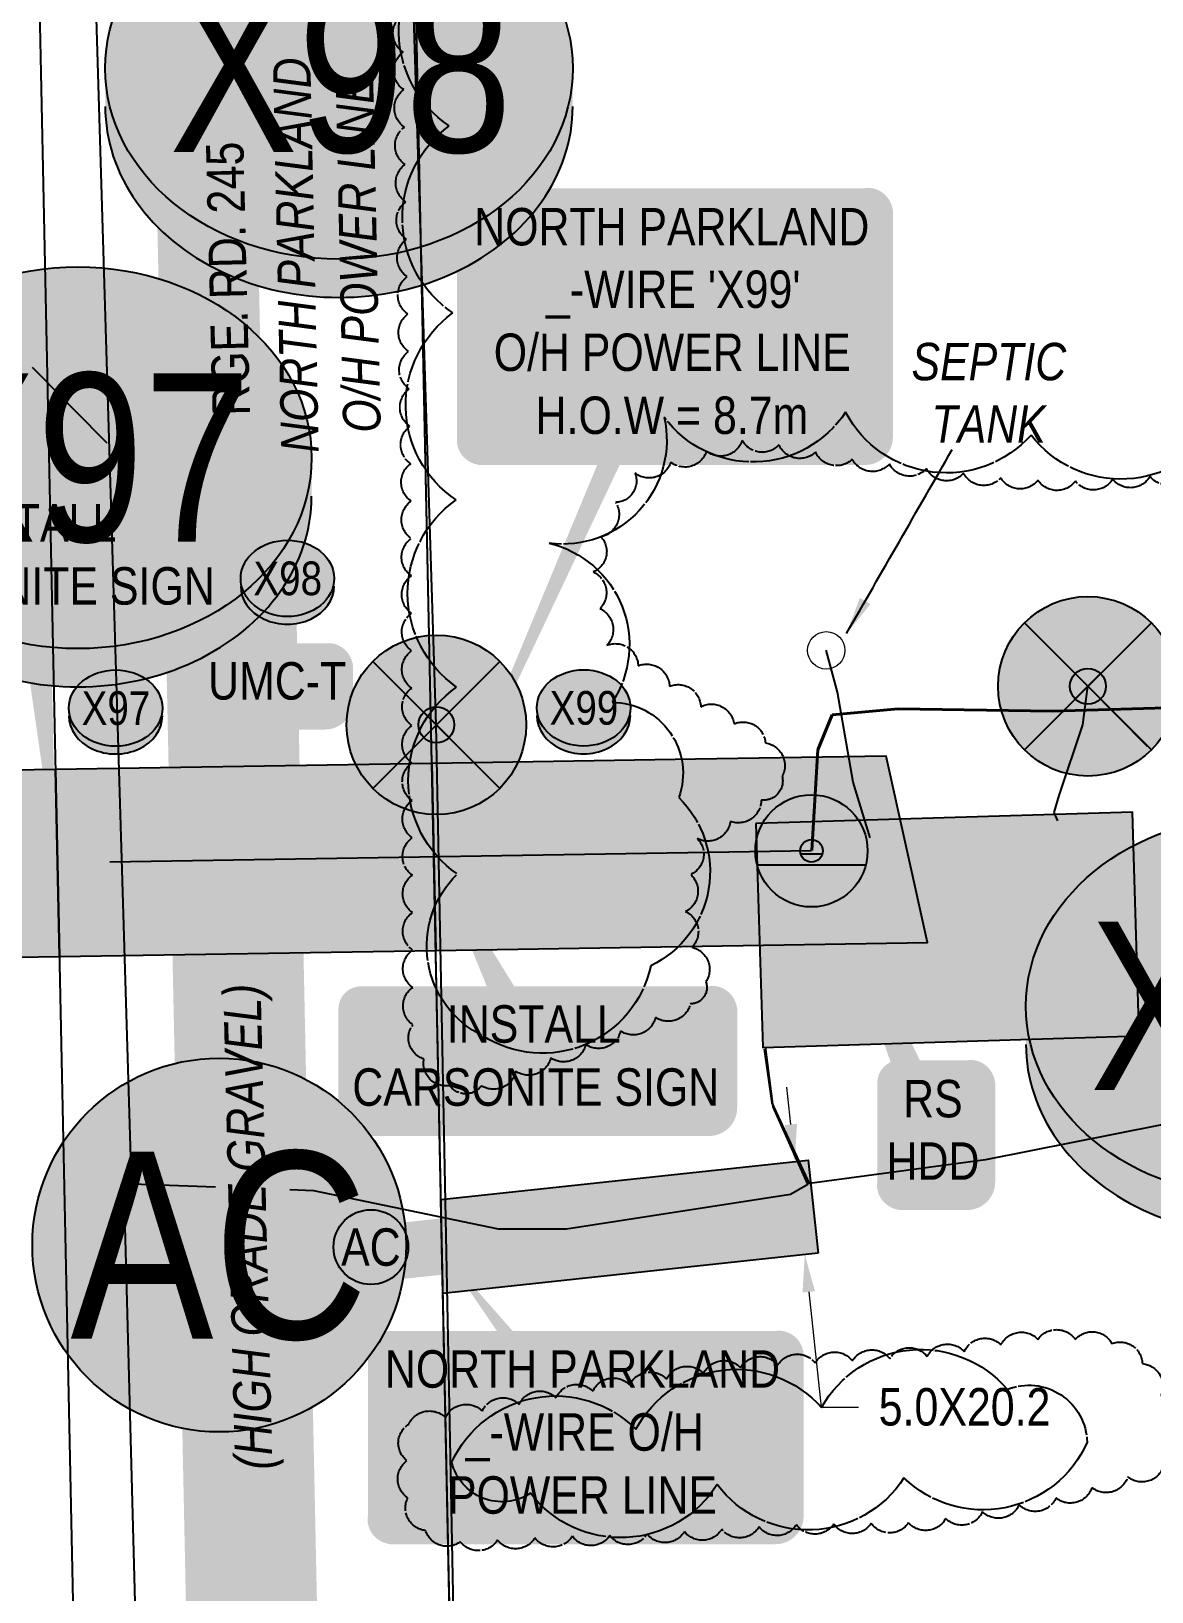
# Model space of a CAD drawing. Extents: x 88833 to 97610, y 5963373 to 5974710.
# Drawn here: x 95633.2 to 95693, y 5964612.2 to 5964695.6 of the extents above; entities that cross this region are included whole.
import ezdxf
from ezdxf.enums import TextEntityAlignment as Align

# ---------------------------------------------------------------- set-up
doc = ezdxf.new("R2010")
doc.units = 0
doc.header["$LTSCALE"] = 5
doc.header["$PDSIZE"] = 5
for name, pattern in [('0', [1, 1, 0]), ('COOP2', [10, 5, -1, 0, -1, 0, -1, 0, -1, 0, -1]), ('DASHDOT', [25.4, 12.7, -6.35, 0, -6.35]), ('POWERLINE5', [7.8, 2.4, -0.6, 0.6, -0.6, 0.6, -0.6, 2.4])]:
    doc.linetypes.add(name, pattern=pattern)
doc.layers.get('Defpoints').update_dxf_attribs({"color": 9})
for name, color, linetype, lineweight in [('AS-GENERAL', 48, 'Continuous', 18), ('AS-RECON EXISTING', 151, 'DASHDOT', 40), ('P-APEX RECON-TWS-T-1000', 104, 'Continuous', 9), ('T-TEXT-1000', 48, 'Continuous', 18)]:
    doc.layers.add(name, color=color, linetype=linetype, lineweight=lineweight)
for name, color, linetype in [('AS-POWER', 104, 'foc-POWER'), ('AS-POWER-EXISTING', 72, 'POWERLINE5'), ('AS-POWER-EXISTING-PP', 72, 'Continuous'), ('AS-POWER-EXISTING-PP-1000', 72, 'Continuous'), ('AS-POWER-T-1000', 104, 'Continuous'), ('AS-RESIDENCE', 14, 'Continuous'), ('AS-ROADS', 254, 'Continuous'), ('AS-SYMBOL', 7, 'Continuous'), ('AS-SYMBOL-1000', 7, 'Continuous'), ('AS-TELEPHONE', 224, 'foc-TEL'), ('AS-TELEPHONE-T', 224, 'Continuous'), ('CG-NOTES', 7, 'Continuous'), ('CG-NOTES-1000', 7, 'Continuous'), ('L-ROAD-T-1000', 7, 'Continuous'), ('L-SEC', 7, 'Continuous'), ('L-TITLEDB', 4, 'Continuous'), ('P-APEX RECON PAY ITEMS-1000', 240, 'Continuous'), ('P-APEX RECON-10m BUFFER', 51, 'COOP2'), ('P-APEX RECON-URBAN', 30, 'COOP2'), ('P-APEX RECON-WORK AREA', 104, 'Continuous'), ('P-CROSSINGS', 250, 'Continuous'), ('P-CROSSINGS-1000', 250, 'Continuous'), ('T-BUSH', 110, '0'), ('T-BUSH-1000', 110, '0')]:
    doc.layers.add(name, color=color, linetype=linetype)
doc.layers.add('AS-STRUCTURE-H', color=7, linetype='Continuous', true_color=0xa8a8a8)
doc.layers.add('P-APEX RECON-TO BE DRILLED-H', color=7, linetype='Continuous', true_color=0xffafe1)
doc.styles.add('1.8', font='ARIALN.TTF', dxfattribs={"height": 2})
doc.styles.add('100L', font='ARIALN.TTF', dxfattribs={"height": 10})
doc.styles.add('175L', font='ARIALN.TTF', dxfattribs={"height": 2})
doc.styles.add('80', font='ARIALN.TTF', dxfattribs={"height": 10})
doc.styles.add('80L', font='ARIALN.TTF', dxfattribs={"height": 10})
doc.styles.add('80LS', font='ARIALNI.TTF', dxfattribs={"height": 10})
doc.styles.add('Crossing', font='ARIALN.TTF', dxfattribs={"height": 10})
doc.styles.add('foc-LtypeFont', font='ARIALN.TTF', dxfattribs={"height": 7.35})
doc.linetypes.add('foc-POWER', pattern='A,6,-1,["P",foc-LtypeFont,S=0.2,R=0,X=-0.625,Y=-0.75],-1.24,4', length=12.24)
doc.linetypes.add('foc-TEL', pattern='A,2,-1,["T",foc-LtypeFont,S=0.2,R=0,X=-0.425,Y=-0.75],-1.24,8', length=12.24)
doc.dimstyles.new('Compass 1 000', dxfattribs={"dimtxt": 1.8, "dimasz": 2, "dimexe": 0.2, "dimexo": 0.0625, "dimgap": 0.5, "dimtad": 0, "dimtih": 1, "dimtoh": 1, "dimzin": 0, "dimdsep": 46, "dimtxsty": '1.8', "dimcen": 0.1, "dimse1": 1, "dimse2": 1, "dimclrd": 256, "dimclrt": 256, "dimaunit": 1, "dimadec": 4, "dimazin": 0, "dimtfac": 0.06, "dimtofl": 0, "dimtmove": 0, "dimatfit": 0, "dimfxl": 0.2, "dimtolj": 1, "dimtzin": 0, "dimlwd": -1, "dimarcsym": 0})

# ---------------------------------------------------------------- blocks, each defined once
blk = doc.blocks.new('Access_Point')
h = blk.add_hatch(color=255)
h.dxf.hatch_style = 1
edge = h.paths.add_edge_path()
edge.add_arc((0, 0), 9.992, 0, 360)
at = {"color": 170}
blk.add_circle((0, 0), 9.992, dxfattribs=at)
at = {"color": 170, "style": '175L'}
blk.add_text('AC', height=10, dxfattribs=at).set_placement((0, 0), align=Align.MIDDLE_CENTER)
blk = doc.blocks.new('*U922')
at = {"true_color": 0xffffa8}
h = blk.add_hatch(color=51, dxfattribs=at)
edge = h.paths.add_edge_path()
edge.add_line((-46.5, -20), (46.5, -20))
edge.add_arc((46.5, -14), 6, 270, 360)
edge.add_line((52.5, -14), (52.5, 12.5))
edge.add_arc((46.5, 12.5), 6, 0, 90)
edge.add_line((46.5, 18.5), (-46.5, 18.5))
edge.add_arc((-46.5, 12.5), 6, 90, 180)
edge.add_line((-52.5, 12.5), (-52.5, -14))
edge.add_arc((-46.5, -14), 6, 180, 270)
at = {"color": 240, "flags": 128}
blk.add_lwpolyline([(-46.5, -20, 3, 3, 0), (46.5, -20, 3, 3, 0.414214), (52.5, -14, 3, 3, 0), (52.5, 12.5, 3, 0, 0.414214), (46.5, 18.5, 0, 0, 0), (-46.5, 18.5, 0, 0, 0.414214), (-52.5, 12.5, 0, 0, 0), (-52.5, -14, 0, 3, 0.414214)], format="xyseb", close=True, dxfattribs=at)
for points in [[(-1, -11.44, 0, 10, 0), (0, 0, 5, 5, 0)], [(6.75, -82.44, 0, 10, 0), (0, 0, 5, 5, 0)]]:
    blk.add_lwpolyline(points, format="xyseb", dxfattribs=at)
at = {"color": 4, "style": '80'}
blk.add_attdef('OTHER_001', (-14.7, -5), '', height=10, dxfattribs=at)
blk = doc.blocks.new('*U923')
at = {"true_color": 0xffffa8}
h = blk.add_hatch(color=51, dxfattribs=at)
edge = h.paths.add_edge_path()
edge.add_line((-16.5, -11.5), (16.5, -11.5))
edge.add_arc((16.5, -5.5), 6, 270, 360)
edge.add_line((22.5, -5.5), (22.5, 4))
edge.add_arc((16.5, 4), 6, 0, 90)
edge.add_line((16.5, 10), (-16.5, 10))
edge.add_arc((-16.5, 4), 6, 90, 180)
edge.add_line((-22.5, 4), (-22.5, -5.5))
edge.add_arc((-16.5, -5.5), 6, 180, 270)
at = {"color": 240, "flags": 128}
blk.add_lwpolyline([(-16.5, -11.5, 3, 3, 0), (16.5, -11.5, 3, 3, 0.414214), (22.5, -5.5, 3, 3, 0), (22.5, 4, 3, 0, 0.414214), (16.5, 10, 0, 0, 0), (-16.5, 10, 0, 0, 0.414214), (-22.5, 4, 0, 0, 0), (-22.5, -5.5, 0, 3, 0.414214)], format="xyseb", close=True, dxfattribs=at)
for points in [[(-37.84, -48.25, 0, 10, 0), (0, 0, 5, 5, 0)], [(-1, -11.44, 0, 10, 0), (0, 0, 5, 5, 0)]]:
    blk.add_lwpolyline(points, format="xyseb", dxfattribs=at)
at = {"color": 4, "style": '80'}
blk.add_attdef('OTHER_001', (-14.7, -5), '', height=10, dxfattribs=at)
blk = doc.blocks.new('*U924')
h = blk.add_hatch(color=255)
edge = h.paths.add_edge_path()
edge.add_line((-51.5, -37), (51.5, -37))
edge.add_arc((51.5, -31), 6, 270, 360)
edge.add_line((57.5, -31), (57.5, 29.5))
edge.add_arc((51.5, 29.5), 6, 0, 90)
edge.add_line((51.5, 35.5), (-51.5, 35.5))
edge.add_arc((-51.5, 29.5), 6, 90, 180)
edge.add_line((-57.5, 29.5), (-57.5, -31))
edge.add_arc((-51.5, -31), 6, 180, 270)
at = {"color": 104, "flags": 128}
blk.add_lwpolyline([(-51.5, -37, 3, 3, 0), (51.5, -37, 3, 3, 0.414214), (57.5, -31, 3, 3, 0), (57.5, 29.5, 3, 0, 0.414214), (51.5, 35.5, 0, 0, 0), (-51.5, 35.5, 0, 0, 0.414214), (-57.5, 29.5, 0, 0, 0), (-57.5, -31, 0, 3, 0.414214)], format="xyseb", close=True, dxfattribs=at)
blk.add_lwpolyline([(-63.61, -143.24, 0, 7.5, 0), (0, 0, 0, 0, 0)], format="xyseb", dxfattribs=at)
at = {"color": 104, "style": '80'}
blk.add_attdef('ENTER_TEXT_001', (-26.85, -4.92), '', height=10, dxfattribs=at)
blk = doc.blocks.new('POWERPOLE')
h = blk.add_hatch(color=255)
edge = h.paths.add_edge_path()
edge.add_arc((0, 0), 0.96, 0, 360)
at = {"linetype": 'Continuous'}
for p, q in [((0.679, -0.679), (-0.679, 0.679)), ((-0.679, -0.679), (0.679, 0.679))]:
    blk.add_line(p, q, dxfattribs=at)
blk.add_circle((0, 0), 0.96, dxfattribs=at)
blk = doc.blocks.new('*D925')
at = {"layer": 'Defpoints', "color": 0, "transparency": 16777216}
for p in [(95664.946, 5964634.23), (95674.503, 5964630.23), (95665.478, 5964629.263)]:
    blk.add_point(p, dxfattribs=at)
at = {"layer": 'P-APEX RECON-TWS-T-1000', "transparency": 16777216}
for p, q in [((95673.758, 5964637.186), (95673.544, 5964639.175)), ((95674.716, 5964628.241), (95675.376, 5964622.087)), ((95675.376, 5964622.087), (95677.376, 5964622.087))]:
    blk.add_line(p, q, dxfattribs=at)
for points in [[(95674.089, 5964637.222), (95673.426, 5964637.151), (95673.971, 5964635.198)], [(95675.048, 5964628.277), (95674.385, 5964628.206), (95674.503, 5964630.23)]]:
    blk.add_solid(points, dxfattribs=at)
at = {"layer": 'P-APEX RECON-TWS-T-1000', "transparency": 16777216, "insert": (95682.721, 5964622.087), "char_height": 2, "attachment_point": 5, "style": '1.8'}
blk.add_mtext('\\A1; 5.0X20.2', dxfattribs=at)
blk = doc.blocks.new('RISER')
h = blk.add_hatch(color=255)
h.dxf.hatch_style = 1
edge = h.paths.add_edge_path()
edge.add_arc((0, 0), 0.7, 0, 360)
blk.add_hatch(color=13).paths.add_polyline_path([(0.581, -0.15), (-0.581, -0.15, 0.774597)])
at = {"color": 13}
blk.add_line((-0.581, -0.15), (0.581, -0.15), dxfattribs=at)
blk.add_circle((0, 0), 0.6, dxfattribs=at)
blk = doc.blocks.new('*U926')
at = {"true_color": 0xffffa8}
h = blk.add_hatch(color=51, dxfattribs=at)
edge = h.paths.add_edge_path()
edge.add_line((-9, -20), (9, -20))
edge.add_arc((9, -14), 6, 270, 360)
edge.add_line((15, -14), (15, 12.5))
edge.add_arc((9, 12.5), 6, 0, 90)
edge.add_line((9, 18.5), (-9, 18.5))
edge.add_arc((-9, 12.5), 6, 90, 180)
edge.add_line((-15, 12.5), (-15, -14))
edge.add_arc((-9, -14), 6, 180, 270)
at = {"color": 240, "flags": 128}
for points in [[(-29.54, 70.62, 0, 10, 0), (0, 0, 5, 5, 0)], [(-1, -11.44, 0, 10, 0), (0, 0, 5, 5, 0)]]:
    blk.add_lwpolyline(points, format="xyseb", dxfattribs=at)
blk.add_lwpolyline([(-9, -20, 3, 3, 0), (9, -20, 3, 3, 0.414214), (15, -14, 3, 3, 0), (15, 12.5, 3, 0, 0.414214), (9, 18.5, 0, 0, 0), (-9, 18.5, 0, 0, 0.414214), (-15, 12.5, 0, 0, 0), (-15, -14, 0, 3, 0.414214)], format="xyseb", close=True, dxfattribs=at)
at = {"color": 4, "style": '80'}
blk.add_attdef('OTHER_001', (-14.7, -5), '', height=10, dxfattribs=at)
blk = doc.blocks.new('xing2')
h = blk.add_hatch(color=50)
h.dxf.hatch_style = 1
edge = h.paths.add_edge_path()
edge.add_ellipse((0, 0), major_axis=(-12.5, 0), ratio=0.816297, start_angle=0, end_angle=360)
h = blk.add_hatch(color=250)
h.dxf.hatch_style = 1
edge = h.paths.add_edge_path()
edge.add_ellipse((0, -2.047), major_axis=(-12.5, 0), ratio=0.816297, start_angle=0, end_angle=180)
edge.add_line((12.5, -2.047), (12.5, 0))
edge.add_ellipse((0, 0), major_axis=(-12.5, 0), ratio=0.816297, start_angle=0, end_angle=180, ccw=False)
edge.add_line((-12.5, 0), (-12.5, -2.047))
at = {"color": 250}
blk.add_ellipse((0, 0), major_axis=(-12.5, 0), ratio=0.816297, dxfattribs=at)
blk.add_ellipse((0, -2.047), major_axis=(-12.5, 0), ratio=0.816297, start_param=0, end_param=3.141593, dxfattribs=at)
at = {"color": 250, "style": 'Crossing'}
blk.add_attdef('CROSSING', text='', height=9, dxfattribs=at).set_placement((0.089, 0.02), align=Align.MIDDLE_CENTER)
at = {"color": 250, "style": 'Crossing', "flags": 1}
for tag, p in [('OWNER', (0.089, -12.492)), ('DESCRIPTION', (0.089, -25.77)), ('LOCATION', (0.089, -39.303)), ('DWG_REF', (0.089, -52.837))]:
    blk.add_attdef(tag, text='', height=9, dxfattribs=at).set_placement(p, align=Align.MIDDLE_CENTER)
blk = doc.blocks.new('*U1206')
h = blk.add_hatch(color=255)
edge = h.paths.add_edge_path()
edge.add_line((-51.5, -28.5), (51.5, -28.5))
edge.add_arc((51.5, -22.5), 6, 270, 360)
edge.add_line((57.5, -22.5), (57.5, 21))
edge.add_arc((51.5, 21), 6, 0, 90)
edge.add_line((51.5, 27), (-51.5, 27))
edge.add_arc((-51.5, 21), 6, 90, 180)
edge.add_line((-57.5, 21), (-57.5, -22.5))
edge.add_arc((-51.5, -22.5), 6, 180, 270)
at = {"color": 104, "flags": 128}
blk.add_lwpolyline([(-37.52, 48.27, 0, 7.5, 0), (0, 0, 0, 0, 0)], format="xyseb", dxfattribs=at)
blk.add_lwpolyline([(-51.5, -28.5, 3, 3, 0), (51.5, -28.5, 3, 3, 0.414214), (57.5, -22.5, 3, 3, 0), (57.5, 21, 3, 0, 0.414214), (51.5, 27, 0, 0, 0), (-51.5, 27, 0, 0, 0.414214), (-57.5, 21, 0, 0, 0), (-57.5, -22.5, 0, 3, 0.414214)], format="xyseb", close=True, dxfattribs=at)
at = {"color": 104, "style": '80'}
blk.add_attdef('ENTER_TEXT_001', (-26.85, -4.92), '', height=10, dxfattribs=at)
blk = doc.blocks.new('*U1594')
at = {"true_color": 0xffffa8}
h = blk.add_hatch(color=51, dxfattribs=at)
edge = h.paths.add_edge_path()
edge.add_line((-46.5, -20), (46.5, -20))
edge.add_arc((46.5, -14), 6, 270, 360)
edge.add_line((52.5, -14), (52.5, 12.5))
edge.add_arc((46.5, 12.5), 6, 0, 90)
edge.add_line((46.5, 18.5), (-46.5, 18.5))
edge.add_arc((-46.5, 12.5), 6, 90, 180)
edge.add_line((-52.5, 12.5), (-52.5, -14))
edge.add_arc((-46.5, -14), 6, 180, 270)
at = {"color": 240, "flags": 128}
for points in [[(-26.91, 53.06, 0, 10, 0), (0, 0, 5, 5, 0)], [(-1, -11.44, 0, 10, 0), (0, 0, 5, 5, 0)]]:
    blk.add_lwpolyline(points, format="xyseb", dxfattribs=at)
blk.add_lwpolyline([(-46.5, -20, 3, 3, 0), (46.5, -20, 3, 3, 0.414214), (52.5, -14, 3, 3, 0), (52.5, 12.5, 3, 0, 0.414214), (46.5, 18.5, 0, 0, 0), (-46.5, 18.5, 0, 0, 0.414214), (-52.5, 12.5, 0, 0, 0), (-52.5, -14, 0, 3, 0.414214)], format="xyseb", close=True, dxfattribs=at)
at = {"color": 4, "style": '80'}
blk.add_attdef('OTHER_001', (-14.7, -5), '', height=10, dxfattribs=at)

msp = doc.modelspace()

# ---------------------------------------------------------------- hatches: boundary and pattern name
at = {"layer": 'AS-STRUCTURE-H'}
h = msp.add_hatch(color=256, dxfattribs=at)
h.dxf.hatch_style = 1
h.paths.add_polyline_path([(95671.884, 5964653.252), (95672.254, 5964641.292), (95692.375, 5964641.913), (95692.005, 5964653.874)])
at = {"layer": 'P-APEX RECON-10m BUFFER', "transparency": 33554687}
h = msp.add_hatch(color=256, dxfattribs=at)
h.dxf.hatch_style = 1
h.paths.add_polyline_path([(94839.164, 5964300.866), (95460.443, 5964314.215), (95460.353, 5964311.378), (95460.442, 5964309.307), (95470.434, 5964309.522), (95470.352, 5964311.435), (95470.63, 5964320.185), (95472.48, 5964323.297), (95472.963, 5964333.81), (95471.065, 5964333.874), (95471.419, 5964345.04), (95473.475, 5964344.945), (95473.709, 5964350.017), (95474.394, 5964364.908), (95472.054, 5964365.016), (95473.832, 5964420.972), (95475.486, 5964470.47), (95575.74, 5964473.871), (95575.856, 5964468.979), (95580.67, 5964469.093), (95580.747, 5964455.407), (95590.74, 5964455.349), (95590.661, 5964469.328), (95595.834, 5964469.45), (95595.714, 5964474.548), (95610.318, 5964475.043), (95610.433, 5964470.152), (95630.412, 5964470.623), (95630.294, 5964475.618), (95630.058, 5964485.607), (95629.941, 5964490.602), (95624.973, 5964490.485), (95623.708, 5964551.127), (95636.676, 5964551.454), (95636.571, 5964556.449), (95623.604, 5964556.122), (95621.833, 5964640.986), (95626.828, 5964641.09), (95626.725, 5964646.035), (95634.69, 5964646.162), (95634.48, 5964656.152), (95626.516, 5964656.025), (95626.411, 5964661.07), (95621.416, 5964660.965), (95620.291, 5964714.908), (95610.3, 5964714.708), (95611.426, 5964660.757), (95606.431, 5964660.653), (95606.848, 5964640.673), (95611.843, 5964640.777), (95614.984, 5964490.249), (95609.962, 5964490.131), (95610.082, 5964485.033), (95595.479, 5964484.538), (95595.363, 5964489.429), (95575.385, 5964488.958), (95575.505, 5964483.86), (95465.811, 5964480.14), (95463.846, 5964421.297), (95462.072, 5964365.475), (95454.431, 5964365.827), (95453.512, 5964345.864), (95461.437, 5964345.499), (95461.078, 5964334.208), (95455.967, 5964334.379), (95455.62, 5964324.106), (94838.842, 5964310.854)])
h = msp.add_hatch(color=256, dxfattribs=at)
h.dxf.hatch_style = 1
h.paths.add_polyline_path([(95634.69, 5964646.162), (95654.791, 5964646.482), (95654.582, 5964656.472), (95634.48, 5964656.152)])
h = msp.add_hatch(color=256, dxfattribs=at)
h.dxf.hatch_style = 1
h.paths.add_polyline_path([(95675.211, 5964630.306), (95655.171, 5964628.158), (95655.066, 5964633.171), (95674.679, 5964635.273)])
at = {"layer": 'P-APEX RECON-TO BE DRILLED-H', "transparency": 33554687}
h = msp.add_hatch(color=256, dxfattribs=at)
h.dxf.hatch_style = 1
h.paths.add_polyline_path([(95678.858, 5964656.858), (95681.06, 5964646.9), (95616.725, 5964645.876), (95616.566, 5964655.867), (95668.661, 5964656.696)])

# ---------------------------------------------------------------- linework, layer by layer
at = {"layer": 'AS-GENERAL'}
msp.add_circle((95675.65, 5964662.51), 0.999, dxfattribs=at)
at = {"layer": 'AS-POWER', "flags": 128}
msp.add_lwpolyline([(95670.48, 5963906.93), (95661.89, 5964312.51), (95660.714, 5964360.9), (95658.448, 5964476.182), (95656.171, 5964588.887), (95654.817, 5964658.526), (95653.33, 5964705.27), (95648.442, 5964937.912), (95646.214, 5965056.464), (95644.6, 5965178.41), (95630.93, 5965811), (95628.514, 5965923.427), (95604.373, 5965918.694)], dxfattribs=at)
at = {"layer": 'AS-POWER-EXISTING', "flags": 128}
for points in [[(95678, 5964652.495), (95677.087, 5964655.477), (95676.243, 5964660.272), (95675.65, 5964662.513)], [(95688.018, 5964653.407), (95687.82, 5964653.85), (95688.088, 5964654.764), (95689.355, 5964658.537), (95689.626, 5964660.591), (95693.552, 5964656.633), (95695.907, 5964653.315), (95699.731, 5964648.208), (95701.798, 5964648.651)]]:
    msp.add_lwpolyline(points, dxfattribs=at)
at = {"layer": 'AS-RECON EXISTING', "flags": 128}
msp.add_lwpolyline([(95674.884, 5964651.814), (95675.196, 5964657.204), (95675.972, 5964659.071), (95679.485, 5964659.382), (95687.733, 5964659.266), (95698.447, 5964659.563), (95703.301, 5964659.441), (95714.494, 5964659.658), (95719.044, 5964659.67), (95727.845, 5964659.518), (95732.065, 5964658.929), (95736.075, 5964659.476)], dxfattribs=at)
at = {"layer": 'AS-RESIDENCE'}
msp.add_lwpolyline([(95671.884, 5964653.252), (95672.254, 5964641.292), (95692.375, 5964641.913), (95692.005, 5964653.874)], close=True, dxfattribs=at)
at = {"layer": 'AS-ROADS', "flags": 128}
for points, const_width in [([(95670.906, 5963393.096), (95651.052, 5964316.405), (95634.466, 5965117.395), (95616.088, 5965910.258), (95601.476, 5966746.266), (95571.822, 5967965.841), (95524.575, 5970082.852)], 7), ([(95646.554, 5964629.746), (95674.945, 5964632.79)], 2.998)]:
    msp.add_lwpolyline(points, dxfattribs=dict(at, const_width=const_width))
at = {"layer": 'AS-TELEPHONE', "flags": 128}
for points in [[(95780.603, 5963495.284), (95660.537, 5963492.901), (95643.419, 5964314.872), (95642.481, 5964453.148), (95642.324, 5964465.139), (95641.283, 5964494.326), (95640.121, 5964559.552), (95638.136, 5964633.75), (95638.49, 5964635.426), (95636.538, 5964700.628), (95631.684, 5964941.364)], [(95702.093, 5964648.488), (95698.488, 5964641.133), (95693.49, 5964637.149), (95684.166, 5964635.301), (95674.76, 5964634.037), (95672.752, 5964638.332), (95672.352, 5964641.198)], [(95646.987, 5964633.703), (95648.261, 5964633.656), (95658.114, 5964631.615), (95661.774, 5964631.612), (95673.747, 5964633.46), (95674.669, 5964633.998), (95672.808, 5964638.13), (95672.403, 5964641.327)], [(95638.082, 5964634.031), (95643.027, 5964633.849)]]:
    msp.add_lwpolyline(points, dxfattribs=at)
at = {"layer": 'L-SEC', "flags": 128}
for points in [[(95641.673, 5964313.204), (95624.834, 5965116.07)], [(95661.773, 5964313.626), (95644.934, 5965116.492)]]:
    msp.add_lwpolyline(points, dxfattribs=at)
at = {"layer": 'L-TITLEDB'}
msp.add_line((95655.803, 5964598.045), (95653.348, 5964715.109), dxfattribs=at)
at = {"layer": 'P-APEX RECON-URBAN', "ltscale": 1.5, "flags": 128}
msp.add_lwpolyline([(95674.861, 5964651.798), (95674.861, 5964651.798), (95616.63, 5964650.871)], dxfattribs=at)
at = {"layer": 'P-APEX RECON-WORK AREA', "flags": 128}
msp.add_lwpolyline([(95624.973, 5964490.485), (95623.708, 5964551.127), (95636.676, 5964551.454), (95636.571, 5964556.449), (95623.604, 5964556.122), (95621.833, 5964640.986), (95626.828, 5964641.09), (95626.725, 5964646.035), (95634.69, 5964646.162), (95634.48, 5964656.152), (95626.516, 5964656.025), (95626.411, 5964661.07), (95621.416, 5964660.965), (95620.291, 5964714.908), (95610.3, 5964714.708), (95611.426, 5964660.757), (95606.431, 5964660.653), (95606.848, 5964640.673), (95611.843, 5964640.777), (95614.984, 5964490.249)], dxfattribs=at)
for points in [[(95634.69, 5964646.162), (95654.791, 5964646.482), (95654.582, 5964656.472), (95634.48, 5964656.152)], [(95668.661, 5964656.696), (95668.661, 5964656.696), (95654.582, 5964656.472), (95654.791, 5964646.482), (95681.06, 5964646.9), (95678.858, 5964656.858)], [(95675.211, 5964630.306), (95655.171, 5964628.158), (95655.066, 5964633.171), (95674.679, 5964635.273)]]:
    msp.add_lwpolyline(points, close=True, dxfattribs=at)
at = {"layer": 'T-BUSH', "flags": 128}
for points in [[(95731.149, 5964712.102, -0.520567), (95729.111, 5964702.548, -0.520567), (95731.895, 5964693.38, -0.520567), (95736.171, 5964685.128, -0.520567), (95737.414, 5964675.214, -0.520567), (95738.657, 5964665.299, -0.520567), (95738.054, 5964655.36, -0.520567), (95737.074, 5964645.417, -0.520567), (95736.551, 5964635.439, -0.520567), (95737.507, 5964625.563, -0.520567), (95739.42, 5964615.756, -0.520567), (95740.786, 5964605.963, -0.520567), (95738.379, 5964596.265, -0.520567), (95729.062, 5964597.156, -0.520567), (95719.403, 5964595.83, -0.520567), (95709.659, 5964597.652, -0.520567), (95699.709, 5964596.739, -0.520567), (95689.759, 5964595.826, -0.520567), (95681.856, 5964600.194, -0.520567), (95685.48, 5964605.089, -0.520567), (95695.418, 5964605.807, -0.520567), (95705.188, 5964607.885, -0.520567), (95712.706, 5964613.366, -0.520567), (95717.726, 5964621.861, -0.520567), (95717.937, 5964631.829, -0.520567), (95717.172, 5964641.786, -0.520567), (95716.123, 5964651.722, -0.520567), (95708.434, 5964656.083, -0.520567), (95699.03, 5964659.091, -0.520567), (95704.973, 5964660.023, -0.520567), (95714.128, 5964662.248, -0.520567), (95715.241, 5964671.494, -0.520567), (95706.541, 5964674.9, -0.520567), (95696.56, 5964674.522, -0.520567), (95686.594, 5964674.002, -0.520567), (95676.683, 5964675.231, -0.520567), (95666.991, 5964674.961, -0.520567), (95660.854, 5964668.23, -0.520567), (95664.209, 5964659.734, -0.520567), (95667.77, 5964654.652, -0.520567), (95666.284, 5964645.666, -0.520567), (95657.318, 5964641.903, -0.520567), (95655.934, 5964650.56, -0.520567), (95655.902, 5964660.552, -0.520567), (95655.87, 5964670.544, -0.520567), (95655.696, 5964680.534, -0.520567), (95655.511, 5964690.525, -0.520567), (95655.326, 5964700.515, -0.520567), (95660.032, 5964708.42, -0.520567), (95669.852, 5964709.903, -0.520567), (95679.839, 5964710.224, -0.520567), (95689.826, 5964710.545, -0.520567), (95699.813, 5964710.866, -0.520567), (95709.8, 5964711.187, -0.520567), (95719.785, 5964711.548, -0.520567)], [(95655.646, 5964619.148, -0.520567), (95665.483, 5964620.903, -0.520567), (95675.396, 5964622.062, -0.520567), (95685.323, 5964623.04, -0.520567), (95689.589, 5964620.207, -0.520567), (95679.804, 5964618.301, -0.520567), (95669.821, 5964617.949, -0.520567), (95659.842, 5964617.482, -0.520567)]]:
    msp.add_lwpolyline(points, format="xyb", close=True, dxfattribs=at)
at = {"layer": 'T-BUSH-1000', "flags": 128}
for points in [[(95733.171, 5964714.404, -0.520567), (95733.526, 5964712.437, -0.520567), (95733.6, 5964710.452, -0.520567), (95733.505, 5964708.456, -0.520567), (95732.61, 5964706.683, -0.520567), (95731.827, 5964704.872, -0.520567), (95731.573, 5964702.89, -0.520567), (95731.558, 5964700.908, -0.520567), (95731.811, 5964698.925, -0.520567), (95732.063, 5964696.943, -0.520567), (95733.328, 5964695.403, -0.520567), (95734.654, 5964693.917, -0.520567), (95736.257, 5964692.723, -0.520567), (95737.79, 5964691.489, -0.520567), (95738.038, 5964689.506, -0.520567), (95738.287, 5964687.523, -0.520567), (95738.536, 5964685.54, -0.520567), (95738.785, 5964683.557, -0.520567), (95739.033, 5964681.574, -0.520567), (95739.282, 5964679.592, -0.520567), (95739.531, 5964677.609, -0.520567), (95739.779, 5964675.626, -0.520567), (95740.028, 5964673.643, -0.520567), (95740.277, 5964671.66, -0.520567), (95740.525, 5964669.677, -0.520567), (95740.774, 5964667.694, -0.520567), (95741.023, 5964665.711, -0.520567), (95741.271, 5964663.729, -0.520567), (95741.092, 5964661.74, -0.520567), (95740.896, 5964659.751, -0.520567), (95740.7, 5964657.762, -0.520567), (95740.504, 5964655.774, -0.520567), (95740.308, 5964653.785, -0.520567), (95740.112, 5964651.796, -0.520567), (95739.916, 5964649.807, -0.520567), (95739.72, 5964647.819, -0.520567), (95739.524, 5964645.83, -0.520567), (95739.379, 5964643.837, -0.520567), (95739.278, 5964641.841, -0.520567), (95739.176, 5964639.846, -0.520567), (95739.075, 5964637.85, -0.520567), (95738.974, 5964635.854, -0.520567), (95738.872, 5964633.858, -0.520567), (95738.771, 5964631.862, -0.520567), (95739.105, 5964629.897, -0.520567), (95739.488, 5964627.936, -0.520567), (95739.87, 5964625.974, -0.520567), (95740.253, 5964624.013, -0.520567), (95740.635, 5964622.052, -0.520567), (95741.018, 5964620.09, -0.520567), (95741.401, 5964618.129, -0.520567), (95741.783, 5964616.167, -0.520567), (95742.166, 5964614.206, -0.520567), (95742.549, 5964612.244, -0.520567), (95742.931, 5964610.283, -0.520567), (95743.314, 5964608.322, -0.520567), (95743.358, 5964606.369, -0.520567), (95742.876, 5964604.429, -0.520567), (95742.395, 5964602.49, -0.520567), (95741.913, 5964600.55, -0.520567), (95741.432, 5964598.611, -0.520567), (95740.951, 5964596.671, -0.520567), (95740.469, 5964594.731, -0.520567), (95739.885, 5964592.977, -0.520567), (95737.986, 5964593.599, -0.520567), (95736.087, 5964594.221, -0.520567), (95734.188, 5964594.843, -0.520567), (95732.289, 5964595.465, -0.520567), (95730.387, 5964595.064, -0.520567), (95728.485, 5964594.451, -0.520567), (95726.583, 5964593.838, -0.520567), (95724.681, 5964593.224, -0.520567), (95722.714, 5964592.993, -0.520567), (95720.726, 5964593.031, -0.520567), (95718.787, 5964593.512, -0.520567), (95716.847, 5964593.992, -0.520567), (95714.907, 5964594.472, -0.520567), (95712.967, 5964594.953, -0.520567), (95711.022, 5964595.369, -0.520567), (95709.032, 5964595.186, -0.520567), (95707.042, 5964595.004, -0.520567), (95705.052, 5964594.821, -0.520567), (95703.062, 5964594.638, -0.520567), (95701.072, 5964594.456, -0.520567), (95699.082, 5964594.273, -0.520567), (95697.092, 5964594.091, -0.520567), (95695.102, 5964593.908, -0.520567), (95693.112, 5964593.725, -0.520567), (95691.122, 5964593.543, -0.520567), (95689.132, 5964593.36, -0.520567), (95687.142, 5964593.178, -0.520567), (95685.279, 5964593.448, -0.520567), (95683.677, 5964594.642, -0.520567), (95682.075, 5964595.836, -0.520567), (95680.741, 5964597.265, -0.520567), (95679.77, 5964599.012, -0.520567), (95678.54, 5964600.576, -0.520567), (95677.216, 5964602.073, -0.520567), (95676.998, 5964603.714, -0.520567), (95678.271, 5964605.103, -0.520567), (95680.101, 5964605.907, -0.520567), (95681.931, 5964606.71, -0.520567), (95683.837, 5964607.255, -0.520567), (95685.81, 5964607.57, -0.520567), (95687.795, 5964607.75, -0.520567), (95689.793, 5964607.777, -0.520567), (95691.792, 5964607.804, -0.520567), (95693.778, 5964607.95, -0.520567), (95695.746, 5964608.302, -0.520567), (95697.713, 5964608.654, -0.520567), (95699.67, 5964609.056, -0.520567), (95701.615, 5964609.512, -0.520567), (95703.561, 5964609.967, -0.520567), (95705.507, 5964610.423, -0.520567), (95707.453, 5964610.878, -0.520567), (95708.917, 5964612.031, -0.520567), (95710.033, 5964613.689, -0.520567), (95711.149, 5964615.347, -0.520567), (95712.264, 5964617.005, -0.520567), (95713.38, 5964618.663, -0.520567), (95714.496, 5964620.321, -0.520567), (95715.338, 5964622.079, -0.520567), (95715.559, 5964624.066, -0.520567), (95715.693, 5964626.055, -0.520567), (95715.639, 5964628.053, -0.520567), (95715.586, 5964630.051, -0.520567), (95715.532, 5964632.048, -0.520567), (95715.479, 5964634.046, -0.520567), (95715.339, 5964636.038, -0.520567), (95715.139, 5964638.027, -0.520567), (95714.94, 5964640.015, -0.520567), (95714.74, 5964642.004, -0.520567), (95714.541, 5964643.992, -0.520567), (95714.341, 5964645.981, -0.520567), (95714.135, 5964647.968, -0.520567), (95713.91, 5964649.954, -0.520567), (95713.685, 5964651.94, -0.520567), (95712.258, 5964653.288, -0.520567), (95710.293, 5964653.512, -0.520567), (95708.303, 5964653.685, -0.520567), (95706.317, 5964653.905, -0.520567), (95704.333, 5964654.136, -0.520567), (95702.475, 5964654.873, -0.520567), (95700.617, 5964655.609, -0.520567), (95698.814, 5964656.46, -0.520567), (95697.073, 5964657.441, -0.520567), (95695.725, 5964658.859, -0.520567), (95694.639, 5964660.506, -0.520567), (95695.002, 5964662.366, -0.520567), (95696.885, 5964663.034, -0.520567), (95698.879, 5964663.101, -0.520567), (95700.877, 5964663.142, -0.520567), (95702.839, 5964662.766, -0.520567), (95704.808, 5964662.441, -0.520567), (95706.8, 5964662.288, -0.520567), (95708.793, 5964662.134, -0.520567), (95710.72, 5964662.662, -0.520567), (95712.277, 5964663.774, -0.520567), (95713.303, 5964665.406, -0.520567), (95713.469, 5964667.398, -0.520567), (95713.586, 5964669.38, -0.520567), (95712.68, 5964671.127, -0.520567), (95710.78, 5964671.747, -0.520567), (95708.881, 5964672.367, -0.520567), (95706.911, 5964672.51, -0.520567), (95704.913, 5964672.46, -0.520567), (95702.916, 5964672.41, -0.520567), (95700.918, 5964672.359, -0.520567), (95698.92, 5964672.309, -0.520567), (95696.93, 5964672.15, -0.520567), (95694.942, 5964671.942, -0.520567), (95692.949, 5964671.795, -0.520567), (95690.956, 5964671.649, -0.520567), (95688.962, 5964671.551, -0.520567), (95686.964, 5964671.596, -0.520567), (95684.972, 5964671.721, -0.520567), (95682.989, 5964671.969, -0.520567), (95681.006, 5964672.217, -0.520567), (95679.023, 5964672.464, -0.520567), (95677.041, 5964672.717, -0.520567), (95675.08, 5964673.103, -0.520567), (95673.119, 5964673.489, -0.520567), (95671.166, 5964673.728, -0.520567), (95669.254, 5964673.145, -0.520567), (95667.343, 5964672.561, -0.520567), (95665.432, 5964671.977, -0.520567), (95664.4, 5964670.414, -0.520567), (95663.612, 5964668.577, -0.520567), (95663.192, 5964666.699, -0.520567), (95663.553, 5964664.734, -0.520567), (95663.933, 5964662.781, -0.520567), (95665.605, 5964661.686, -0.520567), (95667.277, 5964660.591, -0.520567), (95668.949, 5964659.497, -0.520567), (95670.724, 5964658.58, -0.520567), (95672.399, 5964657.566, -0.520567), (95673.293, 5964655.779, -0.520567), (95672.178, 5964654.508, -0.520567), (95670.533, 5964653.373, -0.520567), (95668.755, 5964652.464, -0.520567), (95668.41, 5964650.533, -0.520567), (95668.133, 5964648.554, -0.520567), (95668.473, 5964646.65, -0.520567), (95669.219, 5964644.796, -0.520567), (95668.39, 5964643.624, -0.520567), (95666.528, 5964642.899, -0.520567), (95664.665, 5964642.174, -0.520567), (95662.801, 5964641.453, -0.520567), (95660.935, 5964640.738, -0.520567), (95659.069, 5964640.023, -0.520567), (95657.225, 5964639.255, -0.520567), (95655.546, 5964639.254, -0.520567), (95654.155, 5964640.689, -0.520567), (95653.561, 5964642.507, -0.520567), (95653.555, 5964644.505, -0.520567), (95653.548, 5964646.503, -0.520567), (95653.542, 5964648.502, -0.520567), (95653.536, 5964650.5, -0.520567), (95653.529, 5964652.499, -0.520567), (95653.523, 5964654.497, -0.520567), (95653.517, 5964656.495, -0.520567), (95653.51, 5964658.494, -0.520567), (95653.504, 5964660.492, -0.520567), (95653.498, 5964662.491, -0.520567), (95653.491, 5964664.489, -0.520567), (95653.485, 5964666.487, -0.520567), (95653.479, 5964668.486, -0.520567), (95653.472, 5964670.484, -0.520567), (95653.447, 5964672.482, -0.520567), (95653.409, 5964674.48, -0.520567), (95653.372, 5964676.479, -0.520567), (95653.335, 5964678.477, -0.520567), (95653.298, 5964680.475, -0.520567), (95653.261, 5964682.473, -0.520567), (95653.224, 5964684.471, -0.520567), (95653.187, 5964686.469, -0.520567), (95653.15, 5964688.467, -0.520567), (95653.113, 5964690.465, -0.520567), (95653.076, 5964692.463, -0.520567), (95653.039, 5964694.461, -0.520567), (95653.002, 5964696.459, -0.520567), (95652.965, 5964698.457, -0.520567), (95652.928, 5964700.455, -0.520567), (95652.891, 5964702.453, -0.520567), (95653.33, 5964704.368, -0.520567), (95654.042, 5964706.236, -0.520567), (95655.163, 5964707.856, -0.520567), (95656.51, 5964709.322, -0.520567), (95658.292, 5964710.226, -0.520567), (95660.114, 5964711.017, -0.520567), (95662.071, 5964711.422, -0.520567), (95664.028, 5964711.826, -0.520567), (95665.991, 5964712.178, -0.520567), (95667.988, 5964712.242, -0.520567), (95669.986, 5964712.307, -0.520567), (95671.983, 5964712.371, -0.520567), (95673.981, 5964712.435, -0.520567), (95675.978, 5964712.499, -0.520567), (95677.975, 5964712.563, -0.520567), (95679.973, 5964712.628, -0.520567), (95681.97, 5964712.692, -0.520567), (95683.967, 5964712.756, -0.520567), (95685.965, 5964712.82, -0.520567), (95687.962, 5964712.884, -0.520567), (95689.96, 5964712.949, -0.520567), (95691.957, 5964713.013, -0.520567), (95693.954, 5964713.077, -0.520567), (95695.952, 5964713.141, -0.520567), (95697.949, 5964713.205, -0.520567), (95699.946, 5964713.269, -0.520567), (95701.944, 5964713.334, -0.520567), (95703.941, 5964713.398, -0.520567), (95705.939, 5964713.462, -0.520567), (95707.936, 5964713.526, -0.520567), (95709.933, 5964713.59, -0.520567), (95711.931, 5964713.655, -0.520567), (95713.928, 5964713.719, -0.520567), (95715.925, 5964713.783, -0.520567), (95717.923, 5964713.847, -0.520567), (95719.918, 5964713.959, -0.520567), (95721.913, 5964714.083, -0.520567), (95723.907, 5964714.208, -0.520567), (95725.902, 5964714.332, -0.520567), (95727.896, 5964714.457, -0.520567), (95729.891, 5964714.565, -0.520567), (95731.887, 5964714.467, -0.520567)], [(95653.342, 5964621.171, -0.520567), (95655.309, 5964621.524, -0.520567), (95657.275, 5964621.878, -0.520567), (95659.242, 5964622.232, -0.520567), (95661.209, 5964622.585, -0.520567), (95663.176, 5964622.939, -0.520567), (95665.145, 5964623.277, -0.520567), (95667.12, 5964623.582, -0.520567), (95669.095, 5964623.887, -0.520567), (95671.07, 5964624.192, -0.520567), (95673.063, 5964624.329, -0.520567), (95675.058, 5964624.445, -0.520567), (95677.053, 5964624.56, -0.520567), (95679.048, 5964624.676, -0.520567), (95681.043, 5964624.792, -0.520567), (95683.021, 5964625.05, -0.520567), (95684.986, 5964625.416, -0.520567), (95686.958, 5964625.703, -0.520567), (95688.956, 5964625.703, -0.520567), (95690.916, 5964625.475, -0.520567), (95692.539, 5964624.407, -0.520567), (95693.528, 5964622.708, -0.520567), (95694.117, 5964620.843, -0.520567), (95693.673, 5964618.924, -0.520567), (95691.758, 5964618.352, -0.520567), (95689.844, 5964617.78, -0.520567), (95687.924, 5964617.228, -0.520567), (95685.959, 5964616.862, -0.520567), (95683.995, 5964616.496, -0.520567), (95682.03, 5964616.13, -0.520567), (95680.051, 5964615.907, -0.520567), (95678.053, 5964615.873, -0.520567), (95676.055, 5964615.838, -0.520567), (95674.057, 5964615.804, -0.520567), (95672.062, 5964615.691, -0.520567), (95670.068, 5964615.562, -0.520567), (95668.074, 5964615.433, -0.520567), (95666.079, 5964615.304, -0.520567), (95664.083, 5964615.224, -0.520567), (95662.085, 5964615.189, -0.520567), (95660.089, 5964615.094, -0.520567), (95658.094, 5964614.984, -0.520567), (95656.1, 5964614.893, -0.520567), (95654.241, 5964615.493, -0.520567), (95653.294, 5964617.239, -0.520567), (95653.249, 5964619.225, -0.520567)]]:
    msp.add_lwpolyline(points, format="xyb", close=True, dxfattribs=at)

# ---------------------------------------------------------------- block references
at = {"layer": 'AS-POWER-EXISTING-PP', "xscale": 4.996022535000006, "yscale": 4.996022535000006, "zscale": 4.996022535000006}
for p in [(95689.63, 5964660.59), (95654.82, 5964658.53)]:
    msp.add_blockref('POWERPOLE', p, dxfattribs=at)
at = {"layer": 'AS-POWER-EXISTING-PP-1000', "xscale": 0.9992045070000001, "yscale": 0.9992045070000001, "zscale": 4.996022535000006}
for p in [(95689.63, 5964660.59), (95654.82, 5964658.53)]:
    msp.add_blockref('POWERPOLE', p, dxfattribs=at)
at = {"layer": 'AS-POWER-T-1000'}
ref = msp.add_blockref('*U924', (95667.422, 5964680.105), dxfattribs=dict(at, xscale=0.1998409014, yscale=0.1998409014, zscale=0.1998409014))
ref.add_attrib('ENTER_TEXT_001', 'NORTH PARKLAND', (95656.844, 5964684.141), dxfattribs={"layer": '0', "color": 104, "height": 1.99841, "style": '80'})
ref.add_attrib('ENTER_TEXT_002', "_-WIRE 'X99'", (95660.679, 5964680.802), dxfattribs={"layer": '0', "color": 104, "height": 1.99841, "style": '80'})
ref.add_attrib('ENTER_TEXT_003', 'O/H POWER LINE', (95657.885, 5964677.436), dxfattribs={"layer": '0', "color": 104, "height": 1.99841, "style": '80'})
ref.add_attrib('ENTER_TEXT_004', 'H.O.W = 8.7m', (95660.123, 5964674.07), dxfattribs={"layer": '0', "color": 104, "height": 1.99841, "style": '80'})
ref = msp.add_blockref('*U1206', (95662.65, 5964620.757), dxfattribs=dict(at, xscale=0.1998409014, yscale=0.1998409014, zscale=0.1998409014))
ref.add_attrib('ENTER_TEXT_001', 'NORTH PARKLAND', (95652.073, 5964623.123), dxfattribs={"layer": '0', "color": 104, "height": 1.99841, "style": '80'})
ref.add_attrib('ENTER_TEXT_002', '_-WIRE O/H', (95656.387, 5964619.757), dxfattribs={"layer": '0', "color": 104, "height": 1.9984, "style": '80'})
ref.add_attrib('ENTER_TEXT_003', 'POWER LINE', (95655.437, 5964616.391), dxfattribs={"layer": '0', "color": 104, "height": 1.9984, "style": '80'})
at = {"layer": 'AS-SYMBOL', "xscale": 4.996022535000006, "yscale": 4.996022535000006, "zscale": 4.996022535000006}
msp.add_blockref('RISER', (95674.861, 5964651.798), dxfattribs=at)
at = {"layer": 'AS-SYMBOL-1000', "xscale": 0.9992045070000001, "yscale": 0.9992045070000001, "zscale": 0.9992045070000001}
msp.add_blockref('RISER', (95674.861, 5964651.798), dxfattribs=at)
at = {"layer": 'CG-NOTES', "xscale": 0.9992045070000001, "yscale": 0.9992045070000001, "zscale": 0.9992045070000001}
msp.add_blockref('Access_Point', (95643.219, 5964630.74), dxfattribs=at)
at = {"layer": 'CG-NOTES-1000', "xscale": 0.1998409014, "yscale": 0.1998409014, "zscale": 0.1998409014}
msp.add_blockref('Access_Point', (95651.321, 5964630.635), dxfattribs=at)
at = {"layer": 'P-APEX RECON PAY ITEMS-1000'}
ref = msp.add_blockref('*U922', (95633.139, 5964667.638), dxfattribs=dict(at, xscale=0.2, yscale=0.2, zscale=0.2))
ref.add_attrib('OTHER_001', 'INSTALL', (95628.426, 5964668.322), dxfattribs={"layer": '0', "color": 4, "height": 2, "style": '80'})
ref.add_attrib('OTHER_002', 'CARSONITE SIGN', (95623.379, 5964664.953), dxfattribs={"layer": '0', "color": 4, "height": 2, "style": '80'})
at = {"layer": 'P-APEX RECON PAY ITEMS-1000', "xscale": 0.2, "yscale": 0.2, "zscale": 0.2}
msp.add_blockref('*U923', (95645.567, 5964660.88), dxfattribs=at).add_auto_attribs({'OTHER_001': 'UMC-T'})
at = {"layer": 'P-APEX RECON PAY ITEMS-1000'}
ref = msp.add_blockref('*U1594', (95660.091, 5964640.867), dxfattribs=dict(at, xscale=0.2, yscale=0.2, zscale=0.2))
ref.add_attrib('OTHER_001', 'INSTALL', (95655.378, 5964641.551), dxfattribs={"layer": '0', "color": 4, "height": 2, "style": '80'})
ref.add_attrib('OTHER_002', 'CARSONITE SIGN', (95650.331, 5964638.182), dxfattribs={"layer": '0', "color": 4, "height": 2, "style": '80'})
ref = msp.add_blockref('*U926', (95681.377, 5964636.914), dxfattribs=dict(at, xscale=0.2, yscale=0.2, zscale=0.2))
ref.add_attrib('OTHER_001', 'RS', (95679.758, 5964637.563), dxfattribs={"layer": '0', "color": 4, "height": 2, "style": '80'})
ref.add_attrib('OTHER_002', 'HDD', (95678.872, 5964634.229), dxfattribs={"layer": '0', "color": 4, "height": 2, "style": '80'})
at = {"layer": 'P-CROSSINGS', "xscale": 0.9992045070000001, "yscale": 0.9992045070000001, "zscale": 0.9992045070000001}
msp.add_blockref('xing2', (95698.809, 5964643.499), dxfattribs=at).add_auto_attribs({'CROSSING': 'X99'})
at = {"layer": 'P-CROSSINGS-1000', "xscale": 0.1998409014, "yscale": 0.1998409014, "zscale": 0.1998409014}
for p, values in [((95646.863, 5964666.353), {'CROSSING': 'X98'}), ((95637.685, 5964659.422), {'CROSSING': 'X97'}), ((95662.688, 5964659.435), {'CROSSING': 'X99'})]:
    msp.add_blockref('xing2', p, dxfattribs=at).add_auto_attribs(values)

# ---------------------------------------------------------------- texts
at = {"layer": 'L-ROAD-T-1000', "insert": (95642.687, 5964682.333), "char_height": 2, "width": 14.83755, "attachment_point": 2, "rotation": 91.40944, "style": '80L'}
msp.add_mtext('RGE. RD. 245', dxfattribs=at)
at = {"layer": 'T-TEXT-1000', "insert": (95680.11, 5964678.935), "char_height": 1.99841, "attachment_point": 1, "style": '1.8'}
msp.add_mtext_dynamic_manual_height_columns('\\pi0.094407;{\\fArial Narrow|b0|i1|c0|p34;SEPTIC\\P\\pi1.1618;TANK}', width=8.31332, gutter_width=10, heights=[0], dxfattribs=at)
at = {"layer": 'T-TEXT-1000', "insert": (95643.747, 5964631.693), "char_height": 2, "width": 27.12837, "attachment_point": 2, "rotation": 91.40944, "style": '80LS'}
msp.add_mtext('(HIGH GRADE GRAVEL)', dxfattribs=at)

# ---------------------------------------------------------------- dimensions: what is measured, and where the dimension line sits
at = {"layer": 'P-APEX RECON-TWS-T-1000'}
dim = msp.add_linear_dim(base=(95674.503, 5964630.23), p1=(95664.946, 5964634.23), p2=(95665.478, 5964629.263), angle=276.11883, text=' 5.0X20.2', dimstyle='Compass 1 000', dxfattribs=at)
dim.commit()
dim.dimension.update_dxf_attribs({"geometry": '*D925', "text_midpoint": (95682.721, 5964622.087), "dimtype": 161})

# ---------------------------------------------------------------- leaders
at = {"layer": 'AS-TELEPHONE-T', "path_type": 1}
msp.add_leader([(95637.231, 5964673.571), (95633.24, 5964677.623)], dimstyle='Compass 1 000', override={"dimgap": 0.5, "dimtad": 0}, dxfattribs=at)
at = {"layer": 'T-TEXT-1000', "path_type": 1}
msp.add_leader([(95676.737, 5964663.416), (95682.384, 5964673.245)], dimstyle='Compass 1 000', override={"dimgap": 0.5, "dimtad": 0}, dxfattribs=at)

# ---------------------------------------------------------------- next in the draw order: texts
at = {"layer": 'AS-POWER-T-1000', "insert": (95646.539, 5964672.963), "char_height": 2, "attachment_point": 1, "rotation": 91.22578, "style": '100L', "bg_fill": 2}
msp.add_mtext_dynamic_manual_height_columns('\\pi0.073664;{\\fArial Narrow|b0|i1|c0|p34;NORTH PARKLAND\\P\\pi1.0805;O/H POWER LINE}', width=21.14869, gutter_width=55, heights=[0], dxfattribs=at)

# ---------------------------------------------------------------- next in the draw order: block references
at = {"layer": 'P-CROSSINGS', "xscale": 0.9992045070000001, "yscale": 0.9992045070000001, "zscale": 0.9992045070000001}
for p, values in [((95649.616, 5964693.604), {'CROSSING': 'X98'}), ((95635.665, 5964672.799), {'CROSSING': 'X97'})]:
    msp.add_blockref('xing2', p, dxfattribs=at).add_auto_attribs(values)

doc.saveas('drawing.dxf')
